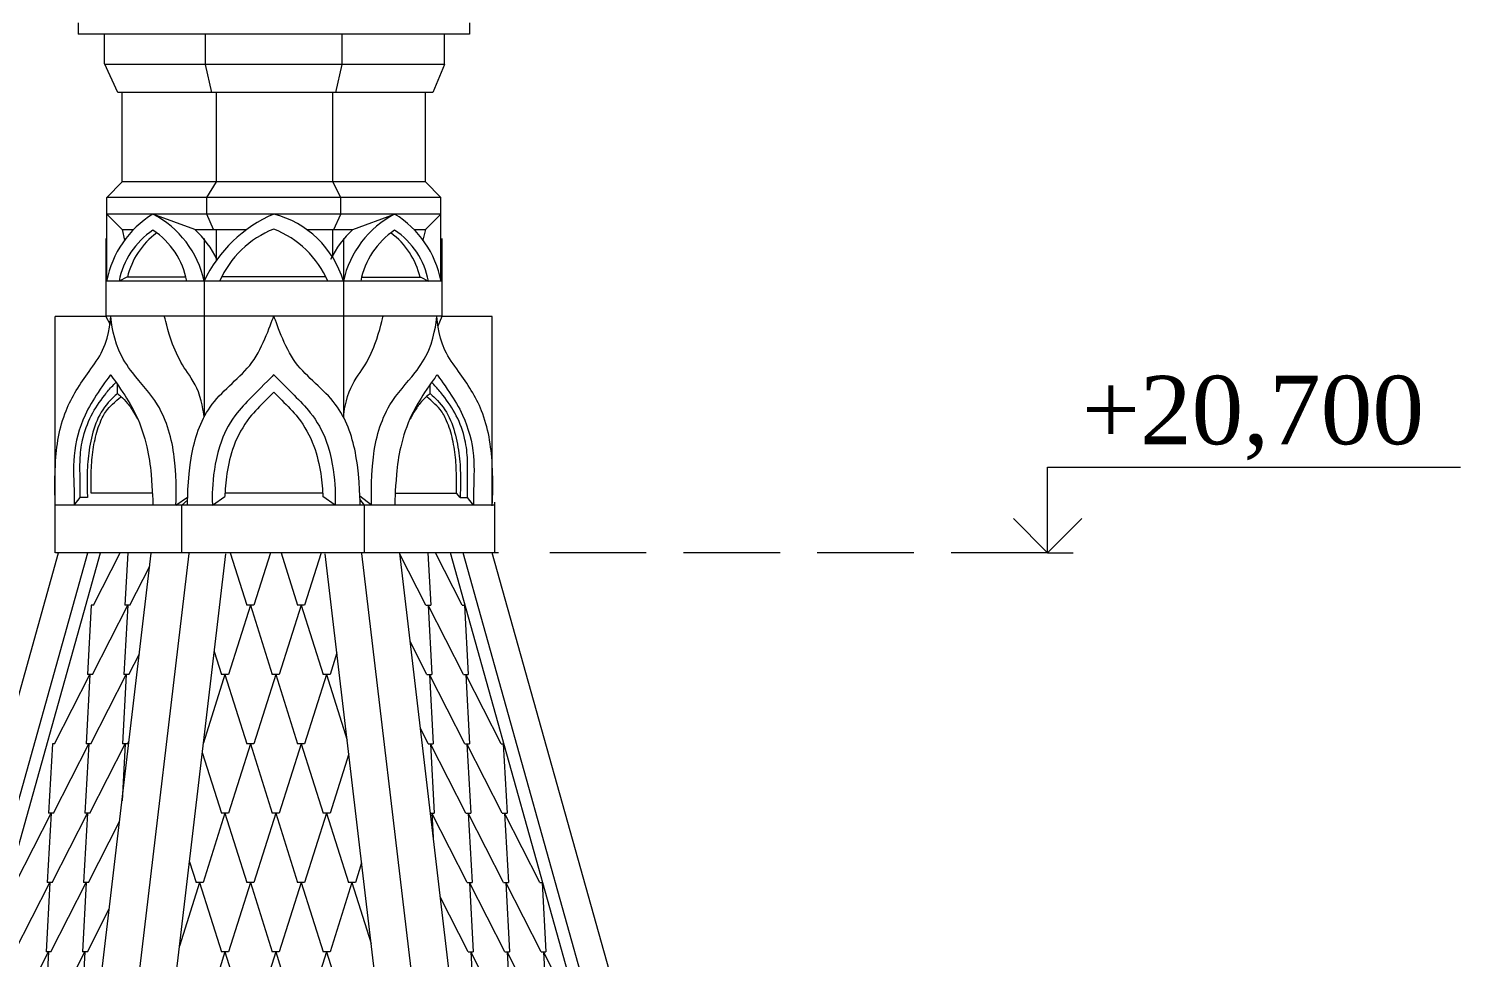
# Model space of a CAD drawing. Header units: millimetres. Extents: x 2399 to 111977, y 1313 to 59551.
# Drawn here: x 95223 to 99410, y 51285 to 54000 of the extents above; entities that cross this region are included whole.
import ezdxf

# ---------------------------------------------------------------- set-up
doc = ezdxf.new("R2010")
doc.units = ezdxf.units.MM
doc.linetypes.add('Невидимая', pattern=[391.222223, 282.222223, -109])
doc.layers.add('dim Level', color=7, linetype='Continuous', lineweight=13)
doc.layers.add('main line', color=7, linetype='Continuous', lineweight=13)
doc.layers.add('hatch1', color=7, linetype='Continuous', lineweight=20, true_color=0x6a6a6a)
doc.styles.add('СГЕНЕРИР_СТИЛЬ_1', font='georgia.ttf')

msp = doc.modelspace()

# ---------------------------------------------------------------- linework, layer by layer
at = {"layer": 'dim Level', "color": 7, "linetype": 'Continuous', "lineweight": 13}
for p, q in [((98202.9422, 52467.963), (98202.9422, 52717.963)), ((98202.9422, 52717.963), (99410.3362, 52717.963)), ((98202.9422, 52467.963), (98102.9422, 52567.963)), ((98302.9422, 52567.963), (98202.9422, 52467.963)), ((98202.9422, 52467.963), (98127.9422, 52467.963)), ((98202.9422, 52467.963), (98277.9422, 52467.963))]:
    msp.add_line(p, q, dxfattribs=at)
at = {"layer": 'hatch1', "color": 251, "linetype": 'Continuous', "lineweight": 20, "true_color": 0x6a6a6a}
for p, q in [((95412.5661, 52314.3885), (95490.8822, 52468.0294)), ((95513.1607, 52468.0294), (95504.6869, 52314.3885)), ((95812.69, 52468.0294), (95861.1729, 52314.3885)), ((95930.2472, 52468.0294), (95881.7642, 52314.3885)), ((95961.1776, 52468.0294), (96009.6605, 52314.3885)), ((96078.7347, 52468.0294), (96030.2518, 52314.3885)), ((96390.5154, 52468.0294), (96398.9893, 52314.3885)), ((96491.1101, 52314.3885), (96412.7939, 52468.0294)), ((95519.0054, 52314.3885), (95577.0306, 52428.2226)), ((96384.6708, 52314.3885), (96308.6301, 52463.5654)), ((95406.1876, 52314.3885), (95395.0107, 52111.7388)), ((95412.5661, 52314.3885), (95406.1876, 52314.3885)), ((95409.3292, 52111.7388), (95512.6269, 52314.3885)), ((95512.6269, 52314.3885), (95501.4501, 52111.7388)), ((95519.0054, 52314.3885), (95504.6869, 52314.3885)), ((95871.4686, 52314.3885), (95807.5204, 52111.7388)), ((95881.7642, 52314.3885), (95861.1729, 52314.3885)), ((95871.4686, 52314.3885), (95935.4167, 52111.7388)), ((96019.9562, 52314.3885), (95956.008, 52111.7388)), ((96030.2518, 52314.3885), (96009.6605, 52314.3885)), ((96019.9562, 52314.3885), (96083.9043, 52111.7388)), ((96384.6708, 52314.3885), (96398.9893, 52314.3885)), ((96494.3469, 52111.7388), (96391.0492, 52314.3885)), ((96391.0492, 52314.3885), (96402.2261, 52111.7388)), ((96491.1101, 52314.3885), (96497.4886, 52314.3885)), ((96497.4886, 52314.3885), (96508.6654, 52111.7388)), ((95765.664, 52179.1272), (95786.9291, 52111.7388)), ((96124.5984, 52175.444), (96104.4956, 52111.7388)), ((96387.9076, 52111.7388), (96338.7519, 52208.1727)), ((95515.7686, 52111.7388), (95546.9089, 52172.83)), ((95298.8723, 51909.0891), (95402.17, 52111.7388)), ((95402.17, 52111.7388), (95390.9931, 51909.0891)), ((95409.3292, 52111.7388), (95395.0107, 52111.7388)), ((95405.3116, 51909.0891), (95508.6093, 52111.7388)), ((95508.6093, 52111.7388), (95497.4325, 51909.0891)), ((95515.7686, 52111.7388), (95501.4501, 52111.7388)), ((95797.2248, 52111.7388), (95734.267, 51912.2275)), ((95807.5204, 52111.7388), (95786.9291, 52111.7388)), ((95797.2248, 52111.7388), (95861.1729, 51909.0891)), ((95945.7124, 52111.7388), (95881.7642, 51909.0891)), ((95956.008, 52111.7388), (95935.4167, 52111.7388)), ((95945.7124, 52111.7388), (96009.6605, 51909.0891)), ((96094.1999, 52111.7388), (96030.2518, 51909.0891)), ((96104.4956, 52111.7388), (96083.9043, 52111.7388)), ((96094.1999, 52111.7388), (96154.6138, 51920.289)), ((96387.9076, 52111.7388), (96402.2261, 52111.7388)), ((96498.3645, 51909.0891), (96395.0668, 52111.7388)), ((96395.0668, 52111.7388), (96406.2437, 51909.0891)), ((96494.3469, 52111.7388), (96508.6654, 52111.7388)), ((96501.5062, 52111.7388), (96512.683, 51909.0891)), ((96604.8039, 51909.0891), (96501.5062, 52111.7388)), ((96391.9252, 51909.0891), (96368.6386, 51954.7729)), ((95292.4938, 51909.0891), (95281.317, 51706.4394)), ((95298.8723, 51909.0891), (95292.4938, 51909.0891)), ((95295.6355, 51706.4394), (95398.9332, 51909.0891)), ((95398.9332, 51909.0891), (95387.7563, 51706.4394)), ((95405.3116, 51909.0891), (95390.9931, 51909.0891)), ((95402.0748, 51706.4394), (95505.3725, 51909.0891)), ((95505.3725, 51909.0891), (95496.2109, 51742.9786)), ((95511.751, 51909.0891), (95497.4325, 51909.0891)), ((95511.751, 51909.0891), (95517.0221, 51919.4301)), ((95730.9333, 51883.8885), (95786.9291, 51706.4394)), ((95871.4686, 51909.0891), (95807.5204, 51706.4394)), ((95881.7642, 51909.0891), (95861.1729, 51909.0891)), ((95871.4686, 51909.0891), (95935.4167, 51706.4394)), ((96019.9562, 51909.0891), (95956.008, 51706.4394)), ((96030.2518, 51909.0891), (96009.6605, 51909.0891)), ((96019.9562, 51909.0891), (96083.9043, 51706.4394)), ((96391.9252, 51909.0891), (96406.2437, 51909.0891)), ((96501.6014, 51706.4394), (96398.3037, 51909.0891)), ((96398.3037, 51909.0891), (96409.4805, 51706.4394)), ((96498.3645, 51909.0891), (96512.683, 51909.0891)), ((96608.0407, 51706.4394), (96504.743, 51909.0891)), ((96504.743, 51909.0891), (96515.9198, 51706.4394)), ((96604.8039, 51909.0891), (96611.1823, 51909.0891)), ((96611.1823, 51909.0891), (96622.3592, 51706.4394)), ((96159.3291, 51880.2053), (96104.4956, 51706.4394)), ((95185.1785, 51503.7898), (95288.4762, 51706.4394)), ((95288.4762, 51706.4394), (95277.2994, 51503.7898)), ((95295.6355, 51706.4394), (95281.317, 51706.4394)), ((95291.6179, 51503.7898), (95394.9156, 51706.4394)), ((95394.9156, 51706.4394), (95383.7387, 51503.7898)), ((95402.0748, 51706.4394), (95387.7563, 51706.4394)), ((95398.0572, 51503.7898), (95489.0556, 51682.3105)), ((95797.2248, 51706.4394), (95733.2766, 51503.7898)), ((95807.5204, 51706.4394), (95786.9291, 51706.4394)), ((95797.2248, 51706.4394), (95861.1729, 51503.7898)), ((95945.7124, 51706.4394), (95881.7642, 51503.7898)), ((95956.008, 51706.4394), (95935.4167, 51706.4394)), ((95945.7124, 51706.4394), (96009.6605, 51503.7898)), ((96094.1999, 51706.4394), (96030.2518, 51503.7898)), ((96104.4956, 51706.4394), (96083.9043, 51706.4394)), ((96094.1999, 51706.4394), (96158.1481, 51503.7898)), ((96397.9278, 51706.4394), (96409.4805, 51706.4394)), ((96402.3213, 51706.4394), (96406.1805, 51636.4675)), ((96505.619, 51503.7898), (96402.3213, 51706.4394)), ((96501.6014, 51706.4394), (96515.9198, 51706.4394)), ((96612.0583, 51503.7898), (96508.7606, 51706.4394)), ((96508.7606, 51706.4394), (96519.9374, 51503.7898)), ((96608.0407, 51706.4394), (96622.3592, 51706.4394)), ((96718.4976, 51503.7898), (96615.1999, 51706.4394)), ((96615.1999, 51706.4394), (96626.3768, 51503.7898)), ((95693.4067, 51564.883), (95712.6853, 51503.7898)), ((96196.8557, 51561.1998), (96178.7394, 51503.7898)), ((95181.9417, 51301.1401), (95285.2394, 51503.7898)), ((95285.2394, 51503.7898), (95274.0626, 51301.1401)), ((95291.6179, 51503.7898), (95277.2994, 51503.7898)), ((95288.3811, 51301.1401), (95391.6788, 51503.7898)), ((95391.6788, 51503.7898), (95380.5019, 51301.1401)), ((95398.0572, 51503.7898), (95383.7387, 51503.7898)), ((95722.981, 51503.7898), (95664.371, 51318.0566)), ((95733.2766, 51503.7898), (95712.6853, 51503.7898)), ((95722.981, 51503.7898), (95786.9291, 51301.1401)), ((95871.4686, 51503.7898), (95807.5204, 51301.1401)), ((95881.7642, 51503.7898), (95861.1729, 51503.7898)), ((95871.4686, 51503.7898), (95935.4167, 51301.1401)), ((96019.9562, 51503.7898), (95956.008, 51301.1401)), ((96030.2518, 51503.7898), (96009.6605, 51503.7898)), ((96019.9562, 51503.7898), (96083.9043, 51301.1401)), ((96168.4437, 51503.7898), (96104.4956, 51301.1401)), ((96178.7394, 51503.7898), (96158.1481, 51503.7898)), ((96168.4437, 51503.7898), (96224.5098, 51326.1181)), ((96505.619, 51503.7898), (96519.9374, 51503.7898)), ((96615.2951, 51301.1401), (96511.9974, 51503.7898)), ((96511.9974, 51503.7898), (96523.1743, 51301.1401)), ((96612.0583, 51503.7898), (96626.3768, 51503.7898)), ((96721.7344, 51301.1401), (96618.4368, 51503.7898)), ((96618.4368, 51503.7898), (96629.6136, 51301.1401)), ((96718.4976, 51503.7898), (96724.8761, 51503.7898)), ((96724.8761, 51503.7898), (96736.0529, 51301.1401)), ((95394.8204, 51301.1401), (95458.9338, 51426.9179)), ((96508.8558, 51301.1401), (96426.7269, 51462.2606)), ((95177.9241, 51098.4904), (95281.2218, 51301.1401)), ((95281.2218, 51301.1401), (95270.045, 51098.4904)), ((95288.3811, 51301.1401), (95274.0626, 51301.1401)), ((95284.3635, 51098.4904), (95387.6612, 51301.1401)), ((95387.6612, 51301.1401), (95376.4843, 51098.4904)), ((95394.8204, 51301.1401), (95380.5019, 51301.1401)), ((95797.2248, 51301.1401), (95733.2766, 51098.4904)), ((95807.5204, 51301.1401), (95786.9291, 51301.1401)), ((95797.2248, 51301.1401), (95861.1729, 51098.4904)), ((95945.7124, 51301.1401), (95881.7642, 51098.4904)), ((95956.008, 51301.1401), (95935.4167, 51301.1401)), ((95945.7124, 51301.1401), (96009.6605, 51098.4904)), ((96094.1999, 51301.1401), (96030.2518, 51098.4904)), ((96104.4956, 51301.1401), (96083.9043, 51301.1401)), ((96094.1999, 51301.1401), (96158.1481, 51098.4904)), ((96508.8558, 51301.1401), (96523.1743, 51301.1401)), ((96619.3127, 51098.4904), (96516.015, 51301.1401)), ((96516.015, 51301.1401), (96527.1919, 51098.4904)), ((96615.2951, 51301.1401), (96629.6136, 51301.1401)), ((96725.752, 51098.4904), (96622.4544, 51301.1401)), ((96622.4544, 51301.1401), (96633.6312, 51098.4904)), ((96721.7344, 51301.1401), (96736.0529, 51301.1401)), ((96728.8937, 51301.1401), (96740.0705, 51098.4904)), ((96832.1914, 51098.4904), (96728.8937, 51301.1401))]:
    msp.add_line(p, q, dxfattribs=at)
at = {"layer": 'main line', "color": 7, "linetype": 'Continuous', "lineweight": 13}
for p, q in [((95367.7435, 54016.1606), (95367.7435, 53983.0373)), ((96512.3369, 53983.0373), (95367.7435, 53983.0373)), ((95445.2132, 53897.561), (95445.2132, 53983.0373)), ((95740.0978, 53895.1628), (95740.0978, 53983.0373)), ((96139.9827, 53895.1628), (96139.9827, 53983.0373)), ((96439.3219, 53895.1628), (96439.3219, 53983.0373)), ((96512.3369, 54016.1606), (96512.3369, 53983.0373)), ((95483.7913, 53813.4476), (95445.2132, 53897.561)), ((96439.3219, 53895.1628), (95445.2132, 53895.1628)), ((95759.0824, 53813.4476), (95740.0978, 53895.1628)), ((96120.9981, 53813.4476), (96139.9827, 53895.1628)), ((96439.3219, 53895.1628), (96405.3236, 53813.4476)), ((96405.3236, 53813.4476), (95483.7913, 53813.4476)), ((95496.2667, 53551.575), (95496.2667, 53813.4476)), ((95772.4595, 53551.575), (95772.4595, 53813.4476)), ((96112.4423, 53551.575), (96112.4423, 53813.4476)), ((96383.8138, 53551.575), (96383.8138, 53813.4476)), ((95451.6682, 53506.3042), (95496.2667, 53551.575)), ((96383.8138, 53551.575), (95496.2667, 53551.575)), ((95744.4079, 53506.3042), (95772.4595, 53551.575)), ((96135.6726, 53506.3042), (96112.4423, 53551.575)), ((96428.4123, 53506.3042), (96383.8138, 53551.575)), ((95451.6161, 53457.6583), (95451.6161, 53506.4205)), ((96428.3602, 53506.4205), (95451.6161, 53506.4205)), ((95744.3558, 53457.6583), (95744.3558, 53506.4205)), ((96135.6205, 53457.6583), (96135.6205, 53506.4205)), ((96428.3602, 53457.6583), (96428.3602, 53506.4205)), ((95451.6161, 53261.4652), (95451.6161, 53457.6583)), ((95451.6161, 53457.6583), (95496.2146, 53412.9032)), ((96428.3602, 53457.6583), (95451.6161, 53457.6583)), ((95709.131, 53412.9032), (95586.5883, 53457.6583)), ((95764.1314, 53412.9032), (95744.3558, 53457.6583)), ((96115.8449, 53412.9032), (96135.6205, 53457.6583)), ((96170.8453, 53412.9032), (96293.3881, 53457.6583)), ((96428.3602, 53457.6583), (96383.7617, 53412.9032)), ((96428.3602, 53261.4652), (96428.3602, 53457.6583)), ((95496.2146, 53412.9032), (95503.6309, 53381.6082)), ((95496.2146, 53412.9032), (95529.4938, 53412.9032)), ((95709.131, 53412.9032), (95861.0964, 53412.9032)), ((95772.4074, 53323.0929), (95772.4074, 53412.9032)), ((96035.6658, 53412.9032), (96170.8453, 53412.9032)), ((96112.3902, 53330.7979), (96112.3902, 53412.9032)), ((96349.614, 53412.9032), (96383.7617, 53412.9032)), ((96383.7617, 53412.9032), (96376.3455, 53381.6082)), ((95448.6165, 53385.8778), (95448.6165, 53158.7857)), ((95736.4553, 53385.8778), (95736.4553, 52865.0103)), ((96143.521, 53385.8778), (96143.521, 52865.0103)), ((96431.3599, 53385.8778), (96431.3599, 53158.7857)), ((95510.383, 53272.8801), (95487.7644, 53261.4652)), ((95683.0044, 53272.8801), (95510.383, 53272.8801)), ((96092.2721, 53274.3658), (95787.7043, 53274.3658)), ((96196.9719, 53272.8801), (96369.5933, 53272.8801)), ((96369.5933, 53272.8801), (96392.2119, 53261.4652)), ((96431.3599, 53261.4652), (95448.6165, 53261.4652)), ((95300.3317, 52607.004), (95300.3317, 53158.7857)), ((95448.6165, 53158.7857), (95300.3317, 53158.7857)), ((96431.3599, 53159.6982), (95448.6165, 53159.6982)), ((95448.6165, 53158.7857), (95461.7253, 53134.5588)), ((96431.3599, 53158.7857), (96419.9313, 53130.5398)), ((96578.9705, 53158.7857), (96431.3599, 53158.7857)), ((96578.9705, 52604.9806), (96578.9705, 53158.7857)), ((95482.8142, 52933.0248), (95482.8142, 52959.4016)), ((96397.1621, 52933.0248), (96397.1621, 52959.4016)), ((96082.9621, 52641.7732), (95797.0143, 52641.7732)), ((96484.9934, 52629.0148), (96474.3326, 52641.7732)), ((95300.3317, 52468.0294), (95300.3317, 52607.004)), ((96586.5457, 52607.004), (95300.3317, 52607.004)), ((95355.9691, 52607.004), (95373.4228, 52629.0148)), ((95394.9829, 52629.0148), (95373.4228, 52629.0148)), ((95670.8309, 52607.004), (95687.8128, 52621.7224)), ((95670.8309, 52468.0294), (95670.8309, 52607.004)), ((95760.5875, 52607.004), (95796.6213, 52632.2607)), ((96119.3888, 52607.004), (96083.355, 52632.2607)), ((96205.641, 52607.004), (96192.0953, 52624.7408)), ((96205.641, 52468.0294), (96205.641, 52607.004)), ((96484.9934, 52629.0148), (96506.5535, 52629.0148)), ((96524.0072, 52607.004), (96506.5535, 52629.0148)), ((96586.5457, 52468.0294), (96586.5457, 52616.0914)), ((93861.5029, 47294.6509), (95310.7345, 52468.0294)), ((93942.3527, 47276.7372), (95396.0342, 52468.0294)), ((93979.5929, 47276.2189), (95433.0939, 52468.0294)), ((96588.0301, 52468.0294), (95301.8161, 52468.0294)), ((96596.9485, 52468.0294), (95310.7345, 52468.0294)), ((97910.2362, 47276.2189), (96456.7352, 52468.0294)), ((97947.4765, 47276.7372), (96493.7949, 52468.0294)), ((98028.3262, 47294.6509), (96579.0946, 52468.0294)), ((94972.6132, 47303.5642), (95581.5727, 52466.7329)), ((95080.1329, 47313.3319), (95692.558, 52465.9318)), ((95276.5995, 48021.692), (95799.312, 52465.1613)), ((96615.2186, 48004.7844), (96090.5172, 52465.1613)), ((96809.6962, 47313.3319), (96197.2711, 52465.9318)), ((96917.2159, 47303.5642), (96308.2565, 52466.7329))]:
    msp.add_line(p, q, dxfattribs=at)
at = {"layer": 'main line', "color": 7, "linetype": 'Невидимая', "lineweight": 13}
msp.add_line((98202.9422, 52467.963), (96696.5332, 52467.963), dxfattribs=at)
at = {"layer": 'main line', "color": 7, "linetype": 'Continuous', "lineweight": 13}
for centre, radius, start, end in [((95741.1444, 53205.7934), 295.5056, 121.5352255, 169.1408494), ((95451.5335, 53199.1569), 291.6553, 12.3355787, 62.4150588), ((96094.0694, 53094.1427), 394.8223, 112.9703463, 154.9257703), ((95868.1749, 53179.4884), 287.2902, 16.5794761, 75.5244072), ((96428.4429, 53199.1569), 291.6553, 117.5849412, 167.6644213), ((96138.8319, 53205.7934), 295.5056, 10.8591506, 58.4647745), ((95711.089, 53220.321), 227.083, 123.2477764, 169.5611631), ((95732.7973, 53220.321), 227.083, 126.5881637, 166.6173634), ((95462.0875, 53220.321), 227.083, 10.4388369, 56.7522236), ((95510.6988, 53199.1569), 291.6553, 25.5677004, 47.1277931), ((96044.9106, 53146.3792), 287.2902, 111.4207543, 156.3848374), ((95835.0658, 53146.3792), 287.2902, 23.6151626, 68.5792457), ((96369.2775, 53199.1569), 291.6553, 132.8722069, 154.4322996), ((96417.8888, 53220.321), 227.083, 123.2477764, 169.5611631), ((96147.179, 53220.321), 227.083, 13.3826366, 53.4118363), ((96168.8873, 53220.321), 227.083, 10.4388369, 56.7522236)]:
    msp.add_arc(centre, radius, start, end, dxfattribs=at)
for points, knots in [([(95301.0058, 52604.9806), (95301.0058, 52604.9806), (95297.8615, 52665.9761), (95301.1447, 52726.8582), (95304.0232, 52780.2358), (95312.7517, 52833.2351), (95332.278, 52882.8949), (95348.5916, 52924.3838), (95373.8509, 52961.4105), (95399.5468, 52997.8564), (95413.6686, 53017.8861), (95428.9582, 53037.2944), (95439.3534, 53059.4797), (95461.3644, 53106.4553), (95463.1519, 53159.6982), (95463.1519, 53159.6982)], [0, 0, 0, 0, 1, 1, 1, 2, 2, 2, 3, 3, 3, 4, 4, 4, 5, 5, 5, 5]), ([(95653.7682, 52607.004), (95653.7682, 52607.004), (95657.3126, 52677.3423), (95648.7977, 52746.9486), (95642.2299, 52800.6379), (95627.9691, 52853.4679), (95600.3352, 52899.7917), (95579.8711, 52934.0965), (95551.1327, 52962.5097), (95526.8298, 52994.2609), (95511.2753, 53014.5825), (95496.8926, 53035.8925), (95486.9505, 53059.4797), (95466.8575, 53107.1489), (95463.1519, 53159.6982), (95463.1519, 53159.6982)], [0, 0, 0, 0, 1, 1, 1, 2, 2, 2, 3, 3, 3, 4, 4, 4, 5, 5, 5, 5]), ([(95736.4553, 52865.0103), (95735.9046, 52866.2364), (95732.9914, 52902.7356), (95719.5833, 52937.9806), (95708.8282, 52966.2515), (95688.544, 52992.3963), (95678.1436, 53008.781), (95664.4185, 53030.4034), (95653.1417, 53053.4737), (95644.2062, 53077.488), (95629.4236, 53117.2169), (95620.4077, 53158.7857), (95620.4077, 53158.7857)], [0, 0, 0, 0, 1, 1, 1, 2, 2, 2, 3, 3, 3, 4, 4, 4, 4]), ([(95687.6603, 52607.004), (95687.6603, 52607.004), (95687.1021, 52679.8924), (95699.6841, 52751.2791), (95708.6181, 52801.9673), (95724.4768, 52851.6124), (95753.9091, 52893.6594), (95786.0743, 52939.6104), (95833.4139, 52972.4243), (95869.4789, 53015.4892), (95905.185, 53058.1253), (95928.5886, 53131.4684), (95939.9882, 53159.6982)], [0, 0, 0, 0, 1, 1, 1, 2, 2, 2, 3, 3, 3, 4, 4, 4, 4]), ([(96192.316, 52607.004), (96192.316, 52607.004), (96192.8743, 52679.8924), (96180.2922, 52751.2791), (96171.3583, 52801.9673), (96155.4995, 52851.6124), (96126.0672, 52893.6594), (96093.902, 52939.6104), (96046.5625, 52972.4243), (96010.4974, 53015.4892), (95974.7913, 53058.1253), (95951.3878, 53131.4684), (95939.9882, 53159.6982)], [0, 0, 0, 0, 1, 1, 1, 2, 2, 2, 3, 3, 3, 4, 4, 4, 4]), ([(96143.521, 52865.0103), (96144.0717, 52866.2364), (96146.9849, 52902.7356), (96160.3931, 52937.9806), (96171.1481, 52966.2515), (96191.4323, 52992.3963), (96201.8327, 53008.781), (96215.5578, 53030.4034), (96226.8346, 53053.4737), (96235.7701, 53077.488), (96250.5527, 53117.2169), (96259.5686, 53158.7857), (96259.5686, 53158.7857)], [0, 0, 0, 0, 1, 1, 1, 2, 2, 2, 3, 3, 3, 4, 4, 4, 4]), ([(96226.2081, 52607.004), (96226.2081, 52607.004), (96222.6637, 52677.3423), (96231.1786, 52746.9486), (96237.7464, 52800.6379), (96252.0072, 52853.4679), (96279.6411, 52899.7917), (96300.1052, 52934.0965), (96328.8436, 52962.5097), (96353.1465, 52994.2609), (96368.7011, 53014.5825), (96383.0837, 53035.8925), (96393.0259, 53059.4797), (96413.1188, 53107.1489), (96416.8244, 53159.6982), (96416.8244, 53159.6982)], [0, 0, 0, 0, 1, 1, 1, 2, 2, 2, 3, 3, 3, 4, 4, 4, 5, 5, 5, 5]), ([(96578.9705, 52604.9806), (96578.9705, 52604.9806), (96582.1149, 52665.9761), (96578.8316, 52726.8582), (96575.9531, 52780.2358), (96567.2247, 52833.2351), (96547.6983, 52882.8949), (96531.3847, 52924.3838), (96506.1255, 52961.4105), (96480.4295, 52997.8564), (96466.3077, 53017.8861), (96451.0181, 53037.2944), (96440.6229, 53059.4797), (96418.6119, 53106.4553), (96416.8244, 53159.6982), (96416.8244, 53159.6982)], [0, 0, 0, 0, 1, 1, 1, 2, 2, 2, 3, 3, 3, 4, 4, 4, 5, 5, 5, 5]), ([(95462.393, 52988.029), (95462.393, 52988.029), (95443.5787, 52962.4268), (95425.9992, 52935.9825), (95411.904, 52914.7794), (95398.4636, 52893.1128), (95387.8801, 52869.9583), (95370.6784, 52832.3245), (95359.6459, 52792.0946), (95355.9691, 52750.8648), (95352.6224, 52713.3363), (95355.415, 52675.6408), (95355.9691, 52637.9364), (95356.1963, 52622.4711), (95355.9691, 52607.004), (95355.9691, 52607.004)], [0, 0, 0, 0, 1, 1, 1, 2, 2, 2, 3, 3, 3, 4, 4, 4, 5, 5, 5, 5]), ([(95462.393, 52988.029), (95462.393, 52988.029), (95481.0627, 52962.3407), (95498.7868, 52935.9825), (95512.9967, 52914.8503), (95525.9245, 52892.9105), (95536.9059, 52869.9583), (95551.0294, 52840.4386), (95561.4061, 52809.1668), (95568.8169, 52777.2914), (95574.9732, 52750.8116), (95578.8472, 52723.8786), (95581.1953, 52696.778), (95585.0774, 52651.9727), (95586.3803, 52607.004), (95586.3803, 52607.004)], [0, 0, 0, 0, 1, 1, 1, 2, 2, 2, 3, 3, 3, 4, 4, 4, 5, 5, 5, 5]), ([(95939.9882, 52988.029), (95939.9882, 52988.029), (95909.9181, 52958.1553), (95880.1832, 52927.9434), (95863.9919, 52911.4923), (95847.2939, 52895.4321), (95833.158, 52877.1838), (95813.6288, 52851.9732), (95797.6352, 52824.1747), (95786.6827, 52794.1792), (95754.0376, 52704.775), (95760.5875, 52607.004), (95760.5875, 52607.004)], [0, 0, 0, 0, 1, 1, 1, 2, 2, 2, 3, 3, 3, 4, 4, 4, 4]), ([(95939.9882, 52988.029), (95939.9882, 52988.029), (95970.0582, 52958.1553), (95999.7931, 52927.9434), (96015.9845, 52911.4923), (96032.6825, 52895.4321), (96046.8184, 52877.1838), (96066.3475, 52851.9732), (96082.3411, 52824.1747), (96093.2937, 52794.1792), (96125.9387, 52704.775), (96119.3888, 52607.004), (96119.3888, 52607.004)], [0, 0, 0, 0, 1, 1, 1, 2, 2, 2, 3, 3, 3, 4, 4, 4, 4]), ([(96417.5833, 52988.029), (96417.5833, 52988.029), (96398.9137, 52962.3407), (96381.1895, 52935.9825), (96366.9796, 52914.8503), (96354.0519, 52892.9105), (96343.0705, 52869.9583), (96328.9469, 52840.4386), (96318.5702, 52809.1668), (96311.1595, 52777.2914), (96305.0032, 52750.8116), (96301.1291, 52723.8786), (96298.781, 52696.778), (96294.899, 52651.9727), (96293.596, 52607.004), (96293.596, 52607.004)], [0, 0, 0, 0, 1, 1, 1, 2, 2, 2, 3, 3, 3, 4, 4, 4, 5, 5, 5, 5]), ([(96417.5833, 52988.029), (96417.5833, 52988.029), (96436.3977, 52962.4268), (96453.9772, 52935.9825), (96468.0724, 52914.7794), (96481.5127, 52893.1128), (96492.0962, 52869.9583), (96509.2979, 52832.3245), (96520.3305, 52792.0946), (96524.0072, 52750.8648), (96527.3539, 52713.3363), (96524.5613, 52675.6408), (96524.0072, 52637.9364), (96523.78, 52622.4711), (96524.0072, 52607.004), (96524.0072, 52607.004)], [0, 0, 0, 0, 1, 1, 1, 2, 2, 2, 3, 3, 3, 4, 4, 4, 5, 5, 5, 5]), ([(95373.4228, 52629.0148), (95373.4228, 52629.0148), (95373.6881, 52658.3301), (95373.4228, 52687.6462), (95373.2693, 52704.617), (95372.7116, 52721.5958), (95373.4228, 52738.5518), (95374.2624, 52758.5679), (95376.4543, 52778.5158), (95380.8341, 52798.0666), (95386.3107, 52822.5132), (95394.8793, 52846.1304), (95406.2869, 52868.4362), (95417.2328, 52889.8391), (95430.9038, 52909.6655), (95445.5891, 52928.6995), (95452.8943, 52938.1679), (95460.5684, 52947.3495), (95468.7961, 52956.0238), (95473.405, 52960.8829), (95478.2296, 52965.5324), (95478.2296, 52965.5324)], [0, 0, 0, 0, 1, 1, 1, 2, 2, 2, 3, 3, 3, 4, 4, 4, 5, 5, 5, 6, 6, 6, 7, 7, 7, 7]), ([(95482.8142, 52933.0248), (95482.8142, 52933.0248), (95464.784, 52918.4208), (95450.2972, 52900.5077), (95420.0627, 52863.1225), (95407.4818, 52815.1011), (95399.9201, 52767.4001), (95396.4008, 52745.199), (95394.782, 52722.8124), (95394.3318, 52700.3398), (95393.6174, 52664.683), (95394.9829, 52629.0148), (95394.9829, 52629.0148)], [0, 0, 0, 0, 1, 1, 1, 2, 2, 2, 3, 3, 3, 4, 4, 4, 4]), ([(95482.8142, 52933.0248), (95482.8142, 52933.0248), (95499.789, 52920.6696), (95512.6071, 52904.4723), (95519.0905, 52896.2797), (95524.6881, 52887.4599), (95529.9814, 52878.4374), (95536.0515, 52868.0906), (95542.2105, 52857.7996), (95542.2105, 52857.7996)], [0, 0, 0, 0, 1, 1, 1, 2, 2, 2, 3, 3, 3, 3]), ([(95939.9882, 52937.4001), (95932.516, 52929.8802), (95924.4716, 52921.7561), (95916.4516, 52913.6074), (95900.2602, 52897.1563), (95883.5622, 52881.0961), (95869.4263, 52862.8478), (95849.8972, 52837.6372), (95833.9036, 52809.8387), (95822.951, 52779.8431), (95803.2669, 52725.9349), (95797.8332, 52668.9847), (95796.6213, 52632.2607)], [0, 0, 0, 0, 1, 1, 1, 2, 2, 2, 3, 3, 3, 4, 4, 4, 4]), ([(95939.9882, 52937.4001), (95947.4603, 52929.8802), (95955.5047, 52921.7561), (95963.5247, 52913.6074), (95979.7161, 52897.1563), (95996.4141, 52881.0961), (96010.55, 52862.8478), (96030.0792, 52837.6372), (96046.0728, 52809.8387), (96057.0253, 52779.8431), (96076.7094, 52725.9349), (96082.1431, 52668.9847), (96083.355, 52632.2607)], [0, 0, 0, 0, 1, 1, 1, 2, 2, 2, 3, 3, 3, 4, 4, 4, 4]), ([(96397.1621, 52933.0248), (96397.1621, 52933.0248), (96380.1873, 52920.6696), (96367.3692, 52904.4723), (96360.8858, 52896.2797), (96355.2882, 52887.4599), (96349.995, 52878.4374), (96343.9249, 52868.0906), (96337.7658, 52857.7996), (96337.7658, 52857.7996)], [0, 0, 0, 0, 1, 1, 1, 2, 2, 2, 3, 3, 3, 3]), ([(96397.1621, 52933.0248), (96397.1621, 52933.0248), (96415.1923, 52918.4208), (96429.6792, 52900.5077), (96459.9136, 52863.1225), (96472.4945, 52815.1011), (96480.0562, 52767.4001), (96483.5756, 52745.199), (96485.1943, 52722.8124), (96485.6445, 52700.3398), (96486.359, 52664.683), (96484.9934, 52629.0148), (96484.9934, 52629.0148)], [0, 0, 0, 0, 1, 1, 1, 2, 2, 2, 3, 3, 3, 4, 4, 4, 4]), ([(96506.5535, 52629.0148), (96506.5535, 52629.0148), (96506.2882, 52658.3301), (96506.5535, 52687.6462), (96506.707, 52704.617), (96507.2647, 52721.5958), (96506.5535, 52738.5518), (96505.7139, 52758.5679), (96503.522, 52778.5158), (96499.1422, 52798.0666), (96493.6656, 52822.5132), (96485.097, 52846.1304), (96473.6894, 52868.4362), (96462.7435, 52889.8391), (96449.0725, 52909.6655), (96434.3872, 52928.6995), (96427.082, 52938.1679), (96419.408, 52947.3495), (96411.1802, 52956.0238), (96406.5713, 52960.8829), (96401.7467, 52965.5324), (96401.7467, 52965.5324)], [0, 0, 0, 0, 1, 1, 1, 2, 2, 2, 3, 3, 3, 4, 4, 4, 5, 5, 5, 6, 6, 6, 7, 7, 7, 7]), ([(95405.6438, 52641.7732), (95405.6438, 52641.7732), (95405.4844, 52659.8811), (95405.6438, 52677.9877), (95405.8233, 52698.3859), (95406.2903, 52718.7916), (95408.0265, 52739.1157), (95409.7505, 52759.2974), (95412.7099, 52779.3493), (95417.1242, 52799.1174), (95421.2959, 52817.799), (95426.9335, 52836.1101), (95434.4532, 52853.7037), (95439.4722, 52865.4465), (95445.5224, 52876.7478), (95453.5008, 52886.6951), (95459.5396, 52894.2242), (95466.7722, 52900.6758), (95473.9447, 52907.139), (95483.4157, 52915.6733), (95493.0114, 52924.068), (95493.0114, 52924.068)], [0, 0, 0, 0, 1, 1, 1, 2, 2, 2, 3, 3, 3, 4, 4, 4, 5, 5, 5, 6, 6, 6, 7, 7, 7, 7]), ([(96474.3326, 52641.7732), (96474.3326, 52641.7732), (96474.492, 52659.8811), (96474.3326, 52677.9877), (96474.153, 52698.3859), (96473.686, 52718.7916), (96471.9498, 52739.1157), (96470.2258, 52759.2974), (96467.2664, 52779.3493), (96462.8521, 52799.1174), (96458.6804, 52817.799), (96453.0428, 52836.1101), (96445.5231, 52853.7037), (96440.5041, 52865.4465), (96434.4539, 52876.7478), (96426.4755, 52886.6951), (96420.4367, 52894.2242), (96413.2042, 52900.6758), (96406.0316, 52907.139), (96396.5606, 52915.6733), (96386.9649, 52924.068), (96386.9649, 52924.068)], [0, 0, 0, 0, 1, 1, 1, 2, 2, 2, 3, 3, 3, 4, 4, 4, 5, 5, 5, 6, 6, 6, 7, 7, 7, 7])]:
    msp.add_open_spline(points, degree=3, knots=knots, dxfattribs=at)
for points in [[(95585.2503, 52641.7732), (95528.9099, 52641.7732), (95442.1786, 52641.7732), (95405.6438, 52641.7732)], [(96294.726, 52641.7732), (96351.0664, 52641.7732), (96437.7977, 52641.7732), (96474.3326, 52641.7732)], [(95653.7682, 52607.004), (95653.7682, 52607.004), (95688.0484, 52630.7933), (95688.0484, 52630.7933)], [(96226.2081, 52607.004), (96226.2081, 52607.004), (96191.8487, 52633.2526), (96191.8487, 52633.2526)]]:
    msp.add_open_spline(points, degree=3, dxfattribs=at)

# ---------------------------------------------------------------- texts
at = {"layer": 'dim Level', "color": 7, "lineweight": 13, "insert": (98302.9422, 52737.963), "char_height": 200, "attachment_point": 7, "style": 'СГЕНЕРИР_СТИЛЬ_1'}
msp.add_mtext('\\A1;+20,700', dxfattribs=at)

doc.saveas('drawing.dxf')
